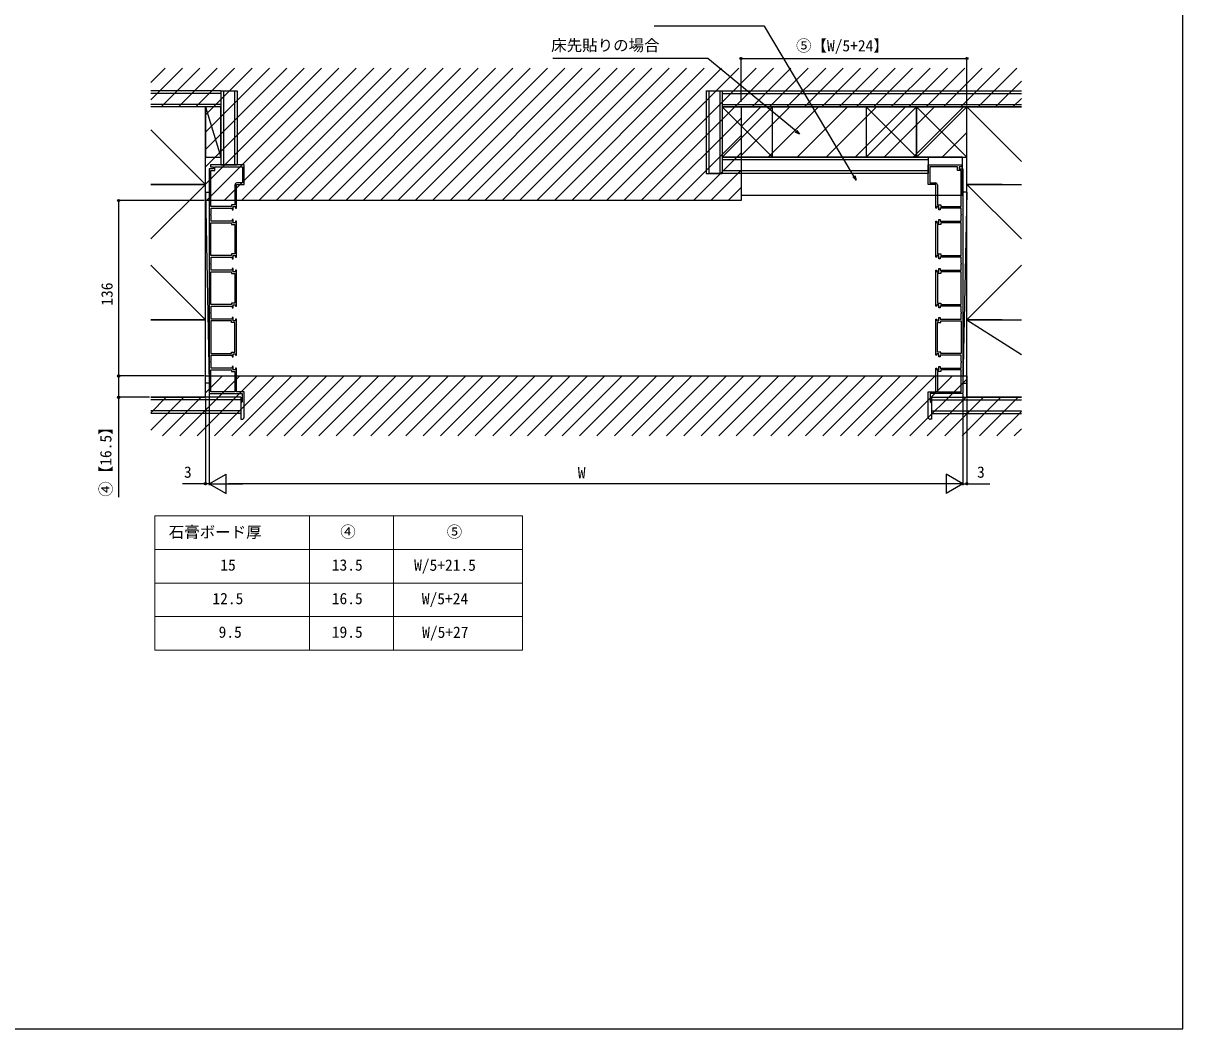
# Model space of a CAD drawing. Units: millimetres, scale not verified. Extents: x -700 to 700, y -1078 to 1074.
# Drawn here: x -199 to 700, y -1078 to -298 of the extents above; entities that cross this region are included whole.
import ezdxf
from ezdxf.enums import TextEntityAlignment as Align

# ---------------------------------------------------------------- set-up
doc = ezdxf.new("R2010")
doc.units = ezdxf.units.MM
doc.header["$LTSCALE"] = 6
doc.layers.add('0-1_TABLE1', color=7, linetype='Continuous', lineweight=18)
for name, color, linetype in [('0-3_YKK_11', 7, 'Continuous'), ('0-4_YKK_12', 2, 'Continuous'), ('0-5_YKK_13', 4, 'Continuous'), ('0-7_YKK_D', 6, 'Continuous'), ('0-8_YKK_ZWAK', 7, 'Continuous'), ('0-9_YSS_K', 3, 'Continuous')]:
    doc.layers.add(name, color=color, linetype=linetype)
doc.styles.add('ＭＳ ゴシック', font='')
doc.styles.get('ＭＳ ゴシック').set_extended_font_data('MS Gothic')

msp = doc.modelspace()

# ---------------------------------------------------------------- linework, layer by layer
at = {"layer": '0-1_TABLE1'}
for p, q in [((-96.562, -680.109), (188.438, -680.109)), ((-96.562, -680.109), (-96.562, -784.109)), ((23.438, -680.109), (23.438, -784.109)), ((88.438, -680.109), (88.438, -784.109)), ((188.438, -680.109), (188.438, -784.109)), ((-96.562, -706.109), (188.438, -706.109)), ((-96.562, -732.109), (188.438, -732.109)), ((-96.562, -758.109), (188.438, -758.109)), ((-96.562, -784.109), (188.438, -784.109))]:
    msp.add_line(p, q, dxfattribs=at)
at = {"layer": '0-3_YKK_11'}
for points in [[(-35.72, -442.859), (-35.72, -440.359), (-34.12, -440.359), (-34.12, -441.609), (-33.32, -441.609), (-33.32, -423.309), (-27.32, -423.309), (-27.32, -408.109), (-53.32, -408.109), (-53.32, -409.609), (-51.32, -409.609), (-51.32, -411.109), (-54.32, -411.109)], [(-54.32, -411.109), (-54.32, -585.109), (-28.82, -585.109), (-28.82, -591.609), (-29.82, -592.609), (-29.82, -605.109), (-28.82, -605.109)], [(-53.02, -440.309), (-53.02, -412.409), (-50.02, -412.409), (-50.02, -409.409), (-28.62, -409.409), (-28.62, -422.009), (-33.02, -422.009)], [(511.08, -442.859), (511.08, -440.359), (509.48, -440.359), (509.48, -441.609), (508.68, -441.609), (508.68, -423.309), (502.68, -423.309), (502.68, -408.109), (528.68, -408.109), (528.68, -409.609), (526.68, -409.609), (526.68, -411.109), (529.68, -411.109)], [(528.38, -440.309), (528.38, -412.409), (525.38, -412.409), (525.38, -409.409), (503.98, -409.409), (503.98, -422.009), (508.38, -422.009)], [(529.68, -411.109), (529.68, -585.109), (504.18, -585.109), (504.18, -591.609), (505.18, -592.609), (505.18, -605.109), (504.18, -605.109)], [(-34.52, -423.509), (-34.52, -439.059), (-37.02, -439.059), (-37.02, -440.309), (-53.02, -440.309)], [(509.88, -423.509), (509.88, -439.059), (512.38, -439.059), (512.38, -440.309), (528.38, -440.309)], [(-35.72, -516.359), (-34.12, -516.359), (-34.12, -517.609), (-33.32, -517.609), (-33.32, -489.609), (-34.12, -489.609), (-34.12, -490.859), (-35.72, -490.859), (-35.72, -488.359), (-36.52, -488.359), (-36.52, -489.609), (-52.92, -489.609), (-52.92, -485.068), (-53.04, -484.884), (-53.04, -484.335), (-52.92, -484.151), (-52.92, -479.609), (-36.52, -479.609), (-36.52, -480.859), (-35.72, -480.859), (-35.72, -478.359), (-34.12, -478.359), (-34.12, -479.609), (-33.32, -479.609), (-33.32, -451.609), (-34.12, -451.609), (-34.12, -452.859), (-35.72, -452.859), (-35.72, -450.359), (-36.52, -450.359), (-36.52, -451.609), (-52.92, -451.609), (-52.92, -447.068), (-53.04, -446.884), (-53.04, -446.335), (-52.92, -446.151), (-52.92, -441.609), (-36.52, -441.609), (-36.52, -442.859), (-35.72, -442.859)], [(511.08, -516.359), (509.48, -516.359), (509.48, -517.609), (508.68, -517.609), (508.68, -489.609), (509.48, -489.609), (509.48, -490.859), (511.08, -490.859), (511.08, -488.359), (511.88, -488.359), (511.88, -489.609), (528.28, -489.609), (528.28, -485.068), (528.4, -484.884), (528.4, -484.335), (528.28, -484.151), (528.28, -479.609), (511.88, -479.609), (511.88, -480.859), (511.08, -480.859), (511.08, -478.359), (509.48, -478.359), (509.48, -479.609), (508.68, -479.609), (508.68, -451.609), (509.48, -451.609), (509.48, -452.859), (511.08, -452.859), (511.08, -450.359), (511.88, -450.359), (511.88, -451.609), (528.28, -451.609), (528.28, -447.068), (528.4, -446.884), (528.4, -446.335), (528.28, -446.151), (528.28, -441.609), (511.88, -441.609), (511.88, -442.859), (511.08, -442.859)], [(-27.32, -603.609), (-27.32, -583.909), (-33.32, -583.909), (-33.32, -565.609), (-34.12, -565.609), (-34.12, -566.859), (-35.72, -566.859), (-35.72, -564.359), (-36.52, -564.359), (-36.52, -565.609), (-52.92, -565.609), (-52.92, -561.068), (-53.04, -560.884), (-53.04, -560.335), (-52.92, -560.151), (-52.92, -555.609), (-36.52, -555.609), (-36.52, -556.859), (-35.72, -556.859), (-35.72, -554.359), (-34.12, -554.359), (-34.12, -555.609), (-33.32, -555.609), (-33.32, -527.609), (-34.12, -527.609), (-34.12, -528.859), (-35.72, -528.859), (-35.72, -526.359), (-36.52, -526.359), (-36.52, -527.609), (-52.92, -527.609), (-52.92, -523.068), (-53.04, -522.884), (-53.04, -522.335), (-52.92, -522.151), (-52.92, -517.609), (-36.52, -517.609), (-36.52, -518.859), (-35.72, -518.859), (-35.72, -516.359)], [(502.68, -603.609), (502.68, -583.909), (508.68, -583.909), (508.68, -565.609), (509.48, -565.609), (509.48, -566.859), (511.08, -566.859), (511.08, -564.359), (511.88, -564.359), (511.88, -565.609), (528.28, -565.609), (528.28, -561.068), (528.4, -560.884), (528.4, -560.335), (528.28, -560.151), (528.28, -555.609), (511.88, -555.609), (511.88, -556.859), (511.08, -556.859), (511.08, -554.359), (509.48, -554.359), (509.48, -555.609), (508.68, -555.609), (508.68, -527.609), (509.48, -527.609), (509.48, -528.859), (511.08, -528.859), (511.08, -526.359), (511.88, -526.359), (511.88, -527.609), (528.28, -527.609), (528.28, -523.068), (528.4, -522.884), (528.4, -522.335), (528.28, -522.151), (528.28, -517.609), (511.88, -517.609), (511.88, -518.859), (511.08, -518.859), (511.08, -516.359)]]:
    msp.add_lwpolyline(points, dxfattribs=at)
for points in [[(-53.02, -478.309), (-53.02, -452.909), (-37.02, -452.909), (-37.02, -454.159), (-34.62, -454.159), (-34.62, -477.059), (-37.02, -477.059), (-37.02, -478.309)], [(528.38, -478.309), (528.38, -452.909), (512.38, -452.909), (512.38, -454.159), (509.98, -454.159), (509.98, -477.059), (512.38, -477.059), (512.38, -478.309)], [(-53.02, -516.309), (-53.02, -490.909), (-37.02, -490.909), (-37.02, -492.159), (-34.62, -492.159), (-34.62, -515.059), (-37.02, -515.059), (-37.02, -516.309)], [(528.38, -516.309), (528.38, -490.909), (512.38, -490.909), (512.38, -492.159), (509.98, -492.159), (509.98, -515.059), (512.38, -515.059), (512.38, -516.309)], [(-53.02, -528.909), (-53.02, -554.309), (-37.02, -554.309), (-37.02, -553.059), (-34.62, -553.059), (-34.62, -530.159), (-37.02, -530.159), (-37.02, -528.909)], [(528.38, -528.909), (528.38, -554.309), (512.38, -554.309), (512.38, -553.059), (509.98, -553.059), (509.98, -530.159), (512.38, -530.159), (512.38, -528.909)], [(-34.52, -583.909), (-53.02, -583.909), (-53.02, -566.909), (-37.02, -566.909), (-37.02, -568.159), (-34.52, -568.159)], [(509.88, -583.909), (528.38, -583.909), (528.38, -566.909), (512.38, -566.909), (512.38, -568.159), (509.88, -568.159)]]:
    msp.add_lwpolyline(points, close=True, dxfattribs=at)
for centre, start, end in [((-33.02, -423.509), 90.00001, 179.99999), ((508.38, -423.509), 0.00001, 89.99999), ((-28.82, -603.609), 270.00001, 359.99999), ((504.18, -603.609), 180.00001, 269.99999)]:
    msp.add_arc(centre, 1.5, start, end, dxfattribs=at)
at = {"layer": '0-4_YKK_12'}
msp.add_lwpolyline([(529.18, -402.109), (357.68, -402.109), (357.68, -431.609), (529.18, -431.609)], close=True, dxfattribs=at)
at = {"layer": '0-5_YKK_13'}
for p, q in [((-99.599, -344.141), (-88.567, -333.109)), ((-99.599, -357.611), (-75.097, -333.109)), ((-91.627, -363.109), (-61.627, -333.109)), ((-78.156, -363.11), (-48.156, -333.109)), ((-64.686, -363.11), (-34.686, -333.109)), ((-57.32, -369.214), (-21.216, -333.109)), ((-57.32, -382.684), (-7.745, -333.109)), ((-57.32, -396.154), (5.725, -333.109)), ((-57.32, -409.625), (19.196, -333.109)), ((-57.32, -423.095), (32.666, -333.109)), ((-56.364, -435.609), (46.136, -333.109)), ((-42.893, -435.609), (59.607, -333.109)), ((-29.423, -435.609), (73.077, -333.109)), ((-15.953, -435.609), (86.548, -333.109)), ((-2.482, -435.609), (100.018, -333.109)), ((10.988, -435.609), (113.488, -333.109)), ((24.459, -435.609), (126.959, -333.109)), ((37.929, -435.609), (140.429, -333.109)), ((51.399, -435.609), (153.899, -333.109)), ((64.87, -435.609), (167.37, -333.109)), ((78.34, -435.609), (180.84, -333.109)), ((91.811, -435.609), (194.311, -333.109)), ((105.281, -435.609), (207.781, -333.109)), ((118.751, -435.609), (221.251, -333.109)), ((132.222, -435.609), (234.722, -333.109)), ((145.692, -435.609), (248.192, -333.109)), ((159.162, -435.609), (261.663, -333.109)), ((172.633, -435.609), (275.133, -333.109)), ((186.103, -435.609), (288.603, -333.109)), ((199.574, -435.609), (302.074, -333.109)), ((213.044, -435.609), (315.544, -333.109)), ((226.514, -435.609), (329.014, -333.109)), ((239.985, -435.609), (342.485, -333.109)), ((253.455, -435.609), (355.955, -333.109)), ((266.926, -435.609), (369.426, -333.109)), ((280.396, -435.609), (382.896, -333.109)), ((366.366, -363.109), (396.366, -333.109)), ((379.837, -363.109), (409.837, -333.109)), ((393.307, -363.109), (423.307, -333.109)), ((406.777, -363.109), (436.777, -333.109)), ((420.248, -363.109), (450.248, -333.109)), ((433.718, -363.109), (463.718, -333.109)), ((447.189, -363.109), (477.189, -333.109)), ((460.659, -363.109), (490.659, -333.109)), ((474.129, -363.109), (504.129, -333.109)), ((487.6, -363.109), (517.6, -333.109)), ((501.07, -363.109), (531.07, -333.109)), ((514.541, -363.109), (544.541, -333.109)), ((528.011, -363.109), (558.011, -333.109)), ((541.481, -363.109), (571.481, -333.109)), ((554.952, -363.109), (574.959, -343.102)), ((568.422, -363.109), (574.959, -356.572)), ((357.68, -378.357), (372.927, -363.11)), ((357.68, -400.807), (395.376, -363.112)), ((378.829, -402.109), (417.825, -363.113)), ((401.28, -402.109), (440.274, -363.114)), ((423.73, -402.109), (462.724, -363.116)), ((446.181, -402.109), (485.173, -363.117)), ((468.631, -402.109), (507.622, -363.119)), ((491.082, -402.109), (530.072, -363.12)), ((293.866, -435.609), (357.68, -371.796)), ((307.337, -435.609), (357.68, -385.266)), ((513.533, -402.109), (532.697, -382.945)), ((320.807, -435.609), (357.68, -398.736)), ((334.277, -435.609), (357.68, -412.207)), ((347.748, -435.609), (357.68, -425.677)), ((-77.219, -618.11), (-30.719, -571.609)), ((-63.749, -618.11), (-17.249, -571.609)), ((-57.32, -584.74), (-44.189, -571.609)), ((-50.278, -618.11), (-3.778, -571.609)), ((-36.808, -618.11), (9.692, -571.609)), ((-23.338, -618.11), (23.162, -571.609)), ((-9.867, -618.11), (36.633, -571.609)), ((3.603, -618.11), (50.103, -571.609)), ((17.074, -618.11), (63.574, -571.609)), ((30.544, -618.11), (77.044, -571.609)), ((44.014, -618.11), (90.514, -571.609)), ((57.485, -618.11), (103.985, -571.609)), ((70.955, -618.11), (117.455, -571.609)), ((84.425, -618.11), (130.926, -571.609)), ((97.896, -618.11), (144.396, -571.609)), ((111.366, -618.11), (157.866, -571.609)), ((124.837, -618.11), (171.337, -571.609)), ((138.307, -618.11), (184.807, -571.609)), ((151.777, -618.11), (198.277, -571.609)), ((165.248, -618.11), (211.748, -571.609)), ((178.718, -618.11), (225.218, -571.609)), ((192.189, -618.11), (238.689, -571.609)), ((205.659, -618.11), (252.159, -571.609)), ((219.129, -618.11), (265.629, -571.609)), ((232.6, -618.11), (279.1, -571.609)), ((246.07, -618.11), (292.57, -571.609)), ((259.54, -618.11), (306.041, -571.609)), ((273.011, -618.11), (319.511, -571.609)), ((286.481, -618.11), (332.981, -571.609)), ((299.952, -618.11), (346.452, -571.609)), ((313.422, -618.11), (359.922, -571.609)), ((326.892, -618.11), (373.392, -571.609)), ((340.363, -618.11), (386.863, -571.609)), ((353.833, -618.11), (400.333, -571.609)), ((367.304, -618.11), (413.804, -571.609)), ((380.774, -618.11), (427.274, -571.609)), ((394.244, -618.11), (440.744, -571.609)), ((407.715, -618.11), (454.215, -571.609)), ((421.185, -618.11), (467.685, -571.609)), ((434.655, -618.11), (481.156, -571.609)), ((448.126, -618.11), (494.626, -571.609)), ((461.596, -618.11), (508.096, -571.609)), ((475.067, -618.11), (521.567, -571.609)), ((488.537, -618.11), (532.68, -573.966)), ((-99.599, -600.078), (-87.63, -588.11)), ((-99.599, -613.549), (-74.16, -588.11)), ((-90.69, -618.11), (-60.69, -588.11)), ((502.007, -618.11), (532.68, -587.437)), ((515.478, -618.11), (545.478, -588.11)), ((528.948, -618.11), (558.948, -588.11)), ((542.418, -618.11), (572.419, -588.11)), ((555.889, -618.11), (574.959, -599.039)), ((569.359, -618.11), (574.959, -612.509))]:
    msp.add_line(p, q, dxfattribs=at)
for points in [[(574.959, -363.109), (357.68, -363.109), (357.68, -435.609), (-57.32, -435.609), (-57.32, -363.11), (-99.599, -363.109)], [(-99.599, -588.11), (-57.32, -588.11), (-57.32, -571.609), (532.68, -571.609), (532.68, -588.109), (574.959, -588.11)]]:
    msp.add_lwpolyline(points, dxfattribs=at)
msp.add_lwpolyline([(532.702, -363.12), (357.68, -363.109), (357.68, -402.109), (532.692, -402.109)], close=True, dxfattribs=at)
at = {"layer": '0-7_YKK_D'}
for p, q in [((357.68, -359.109), (357.68, -324.609)), ((357.68, -325.609), (532.68, -325.609)), ((532.68, -362.109), (532.68, -324.609)), ((-58.32, -435.609), (-125.599, -435.609)), ((-124.599, -435.609), (-124.599, -571.609)), ((-59.32, -571.609), (-125.599, -571.609)), ((-58.32, -571.609), (-125.599, -571.609)), ((-100.599, -588.109), (-125.599, -588.109)), ((-57.32, -589.109), (-57.32, -656.109)), ((-54.32, -585.809), (-54.32, -656.109)), ((-54.32, -585.809), (-54.32, -656.109)), ((529.68, -585.809), (529.68, -656.109)), ((529.68, -585.809), (529.68, -656.109)), ((532.68, -589.11), (532.68, -656.109)), ((-57.32, -655.109), (-75.074, -655.109)), ((-54.32, -655.109), (-57.32, -655.109)), ((-54.32, -655.109), (-41.329, -647.609)), ((-54.32, -655.109), (-50.92, -655.109)), ((-54.32, -655.109), (-41.329, -662.609)), ((-54.32, -655.109), (-28.339, -655.109)), ((-41.329, -662.609), (-41.329, -647.609)), ((514.68, -655.109), (-39.32, -655.109)), ((529.68, -655.109), (503.699, -655.109)), ((529.68, -655.109), (516.69, -647.609)), ((516.69, -647.609), (516.69, -662.609)), ((529.68, -655.109), (516.69, -662.609)), ((529.68, -655.109), (526.28, -655.109)), ((529.68, -655.109), (532.68, -655.109)), ((532.68, -655.109), (550.435, -655.109))]:
    msp.add_line(p, q, dxfattribs=at)
for points in [[(446.801, -419.766), (445.063, -416.844), (375.965, -300.609), (290.474, -300.609)], [(402.909, -384.16), (400.288, -381.993), (332.073, -325.609), (211.741, -325.609)], [(400.869, -381.291), (402.909, -384.16), (399.708, -382.696)], [(445.846, -416.378), (446.801, -419.766), (444.28, -417.309)], [(-124.599, -571.609), (-124.599, -588.109), (-124.599, -665.575)]]:
    msp.add_lwpolyline(points, dxfattribs=at)
for centre, radius in [((357.68, -325.609), 0.875), ((532.68, -325.609), 0.875), ((-124.599, -435.609), 0.85), ((-124.599, -571.609), 0.85), ((-124.599, -571.609), 0.85), ((-124.599, -588.109), 0.85), ((-57.32, -655.109), 0.85), ((532.68, -655.109), 0.85)]:
    msp.add_circle(centre, radius, dxfattribs=at)
at = {"layer": '0-8_YKK_ZWAK'}
msp.add_lwpolyline([(-700, -1077.5), (700, -1077.5), (700, 962.5)], dxfattribs=at)
at = {"layer": '0-9_YSS_K'}
for p, q in [((-45.32, -350.61), (-99.599, -350.61)), ((-45.32, -352.61), (-99.599, -352.61)), ((-45.32, -350.61), (-45.32, -363.11)), ((-45.32, -350.61), (-45.32, -408.109)), ((-45.32, -350.61), (-32.82, -350.61)), ((-43.32, -350.61), (-43.32, -408.109)), ((-34.82, -350.61), (-34.82, -408.109)), ((-32.82, -350.61), (-32.82, -408.109)), ((330.68, -350.609), (330.68, -414.609)), ((330.68, -350.609), (343.18, -350.609)), ((332.68, -350.609), (332.68, -414.609)), ((341.18, -350.609), (341.18, -414.609)), ((343.18, -350.609), (343.18, -414.609)), ((343.18, -350.609), (574.959, -350.609)), ((343.18, -350.609), (343.18, -363.109)), ((343.18, -352.609), (574.959, -352.609)), ((-45.32, -361.11), (-99.599, -361.11)), ((-45.32, -363.11), (-99.599, -363.11)), ((-57.32, -363.11), (-45.32, -402.109)), ((343.18, -361.109), (574.959, -361.109)), ((343.18, -363.109), (382.18, -402.109)), ((343.18, -363.109), (574.959, -363.109)), ((382.18, -363.109), (343.18, -402.109)), ((454.692, -363.109), (493.692, -402.109)), ((493.692, -363.109), (454.692, -402.109)), ((493.692, -363.109), (532.692, -402.109)), ((532.696, -363.109), (493.692, -402.109)), ((574.971, -405.389), (532.692, -363.109)), ((544.696, -363.109), (532.696, -363.109)), ((502.68, -402.109), (343.18, -402.109)), ((343.18, -402.109), (343.18, -414.609)), ((502.68, -404.109), (343.18, -404.109)), ((502.68, -402.109), (502.68, -414.609)), ((-45.32, -408.109), (-32.82, -408.109)), ((502.68, -412.609), (343.18, -412.609)), ((330.68, -414.609), (343.18, -414.609)), ((342.48, -414.609), (332.68, -414.609)), ((502.68, -414.609), (343.18, -414.609)), ((-99.599, -465.389), (-57.32, -423.11)), ((-57.32, -429.109), (-54.32, -577.109)), ((532.68, -429.109), (529.68, -577.109)), ((574.959, -465.389), (532.68, -423.11)), ((547.68, -423.11), (574.959, -423.11)), ((-99.599, -485.83), (-57.32, -528.11)), ((574.959, -485.831), (532.68, -528.11)), ((532.68, -528.11), (574.959, -554.878)), ((-29.82, -588.109), (-99.599, -588.11)), ((-29.82, -590.109), (-99.599, -590.11)), ((-29.82, -588.109), (-29.82, -600.609)), ((505.18, -588.109), (574.959, -588.11)), ((505.18, -588.109), (505.18, -600.609)), ((505.18, -590.109), (574.959, -590.11)), ((-29.82, -598.609), (-99.599, -598.61)), ((-29.82, -600.609), (-99.599, -600.61)), ((505.18, -598.609), (574.959, -598.61)), ((505.18, -600.609), (574.959, -600.61))]:
    msp.add_line(p, q, dxfattribs=at)
for points in [[(-99.599, -423.11), (-57.32, -423.11), (-57.32, -363.11), (-84.599, -363.11)], [(559.971, -423.109), (532.692, -423.109), (532.692, -363.109), (559.971, -363.109)], [(-99.599, -380.83), (-57.32, -423.11), (-99.599, -423.11)], [(390.18, -402.109), (343.18, -402.109), (343.18, -414.609)], [(-99.599, -528.11), (-57.32, -528.11), (-57.32, -423.11), (-99.599, -423.11)], [(559.959, -528.11), (532.68, -528.11), (532.68, -423.11), (559.959, -423.11)], [(-99.599, -588.11), (-57.32, -588.11), (-57.32, -528.11), (-99.599, -528.11)], [(-99.599, -588.11), (-57.32, -588.11), (-57.32, -528.11), (-99.599, -528.11)], [(574.959, -588.11), (532.68, -588.11), (532.68, -528.11), (574.959, -528.11)]]:
    msp.add_lwpolyline(points, dxfattribs=at)
for points in [[(-45.32, -363.109), (-57.32, -363.109), (-57.32, -402.109), (-45.32, -402.109)], [(382.18, -363.109), (343.18, -363.109), (343.18, -402.109), (382.18, -402.109)], [(493.692, -363.109), (454.692, -363.109), (454.692, -402.109), (493.692, -402.109)], [(532.692, -363.109), (493.692, -363.109), (493.692, -402.109), (532.692, -402.109)], [(-57.32, -577.109), (-57.32, -429.109), (-54.32, -429.109), (-54.32, -577.109)], [(532.68, -577.109), (532.68, -429.109), (529.68, -429.109), (529.68, -577.109)]]:
    msp.add_lwpolyline(points, close=True, dxfattribs=at)

# ---------------------------------------------------------------- texts
at = {"layer": '0-1_TABLE1', "style": 'ＭＳ ゴシック'}
for s, p in [('石膏ボード厚', (-85.721, -699.621)), ('④', (47.142, -699.382)), ('⑤', (129.642, -699.382)), ('15', (-45.767, -725.109)), ('13.5', (40.597, -725.109)), ('W/5+21.5', (104.381, -725.212)), ('12.5', (-51.903, -751.109)), ('16.5', (40.597, -751.109)), ('W/5+24', (110.347, -751.212)), ('9.5', (-47.096, -777.109)), ('19.5', (40.597, -777.109)), ('W/5+27', (110.619, -777.212))]:
    msp.add_text(s, height=8.798, dxfattribs=at).set_placement(p, align=Align.BOTTOM_LEFT)
at = {"layer": '0-7_YKK_D', "style": 'ＭＳ ゴシック'}
for s, p in [('床先貼りの場合', (210.582, -322.405)), ('⑤【W/5+24】', (400.282, -322.696)), ('3', (-73.961, -653.109)), ('W', (231.203, -653.609)), ('3', (540.594, -653.109))]:
    msp.add_text(s, height=8.798, dxfattribs=at).set_placement(p, align=Align.BOTTOM_LEFT)
for s, p in [('136', (-126.599, -517.144)), ('④【16.5】', (-127.513, -665.184))]:
    msp.add_text(s, height=8.798, rotation=90, dxfattribs=at).set_placement(p, align=Align.BOTTOM_LEFT)

doc.saveas('drawing.dxf')
